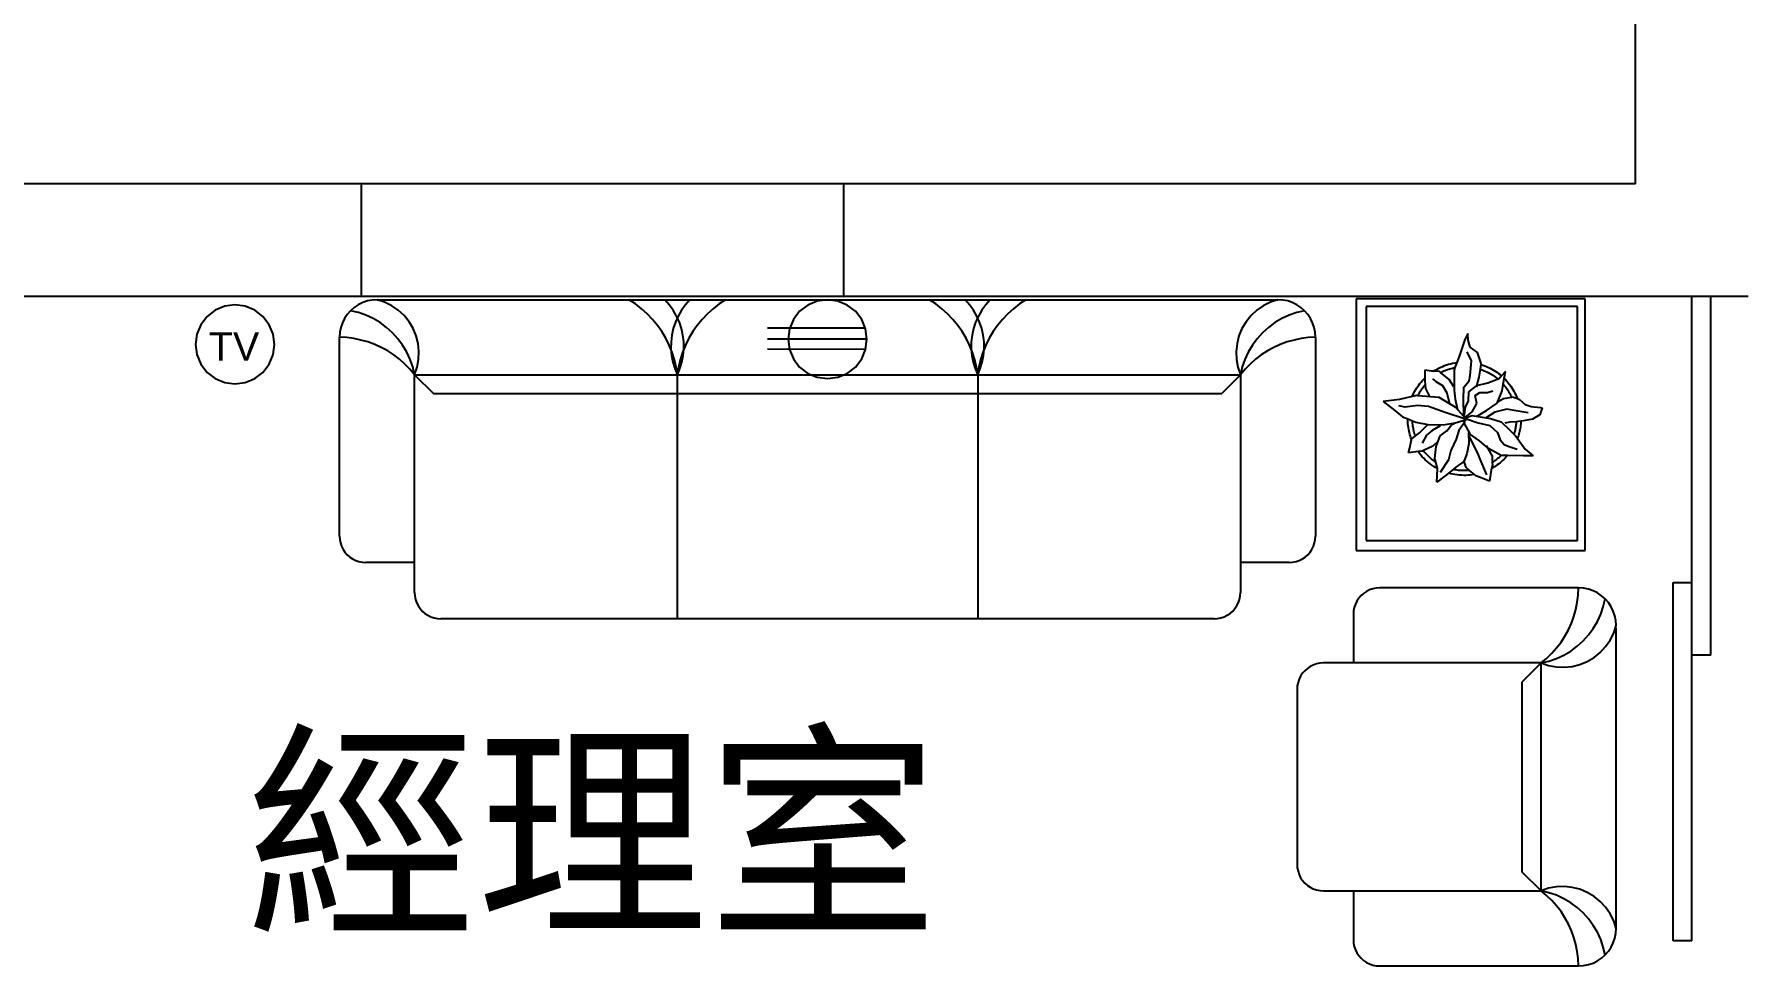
# Model space of a CAD drawing. Header units: centimetres. Extents: x 1966 to 8787, y 7398 to 12383.
# Drawn here: x 7938.8 to 8301.5, y 9058.4 to 9256.6 of the extents above; entities that cross this region are included whole.
import ezdxf

# ---------------------------------------------------------------- set-up
doc = ezdxf.new("R2010")
doc.units = ezdxf.units.CM
doc.styles.get("Standard").update_dxf_attribs({"font": 'arial.ttf', "height": 10})

# ---------------------------------------------------------------- blocks, each defined once
blk = doc.blocks.new('三連插座')
for p, q in [((-4.2, 15.67), (-5.94, 14.34)), ((-2.17, 16.51), (-4.2, 15.67)), ((0, 16.8), (-2.17, 16.51)), ((2.17, 16.51), (0, 16.8)), ((4.2, 15.67), (2.17, 16.51)), ((5.94, 14.34), (4.2, 15.67)), ((-7.27, 12.6), (-8.11, 10.57)), ((-5.94, 14.34), (-7.27, 12.6)), ((7.27, 12.6), (5.94, 14.34)), ((8.11, 10.57), (7.27, 12.6)), ((8.11, 10.73), (-12.77, 10.73)), ((8.4, 8.4), (-12.77, 8.4)), ((-8.11, 10.57), (-8.4, 8.4)), ((-8.4, 8.4), (-8.11, 6.23)), ((8.4, 8.4), (8.11, 10.57)), ((8.11, 6.23), (8.4, 8.4)), ((8.11, 6.23), (-12.77, 6.24)), ((-8.11, 6.23), (-7.27, 4.2)), ((-7.27, 4.2), (-5.94, 2.46)), ((5.94, 2.46), (7.27, 4.2)), ((7.27, 4.2), (8.11, 6.23)), ((-5.94, 2.46), (-4.2, 1.13)), ((-4.2, 1.13), (-2.17, 0.29)), ((-2.17, 0.29), (0, 0)), ((0, 0), (2.17, 0.29)), ((2.17, 0.29), (4.2, 1.13)), ((4.2, 1.13), (5.94, 2.46))]:
    blk.add_line(p, q)
blk = doc.blocks.new('有線電視插座')
for p, q in [((-4.2, 15.67), (-5.94, 14.34)), ((-2.17, 16.51), (-4.2, 15.67)), ((0, 16.8), (-2.17, 16.51)), ((2.17, 16.51), (0, 16.8)), ((4.2, 15.67), (2.17, 16.51)), ((5.94, 14.34), (4.2, 15.67)), ((-7.27, 12.6), (-8.11, 10.57)), ((-5.94, 14.34), (-7.27, 12.6)), ((7.27, 12.6), (5.94, 14.34)), ((8.11, 10.57), (7.27, 12.6)), ((-8.11, 10.57), (-8.4, 8.4)), ((-8.4, 8.4), (-8.11, 6.23)), ((8.4, 8.4), (8.11, 10.57)), ((8.11, 6.23), (8.4, 8.4)), ((-8.11, 6.23), (-7.27, 4.2)), ((-7.27, 4.2), (-5.94, 2.46)), ((5.94, 2.46), (7.27, 4.2)), ((7.27, 4.2), (8.11, 6.23)), ((-5.94, 2.46), (-4.2, 1.13)), ((-4.2, 1.13), (-2.17, 0.29)), ((-2.17, 0.29), (0, 0)), ((0, 0), (2.17, 0.29)), ((2.17, 0.29), (4.2, 1.13)), ((4.2, 1.13), (5.94, 2.46))]:
    blk.add_line(p, q)
blk.add_text('TV', height=6).set_placement((-5.55, 4.98))

msp = doc.modelspace()

# ---------------------------------------------------------------- linework, layer by layer
for p, q in [((8279.51, 9224.73), (8279.51, 9405.73)), ((8008.36, 9224.73), (7833.51, 9224.73)), ((8008.36, 9224.73), (8008.36, 9200.73)), ((8110.96, 9224.73), (8008.36, 9224.73)), ((8110.96, 9224.73), (8110.96, 9200.73)), ((8279.51, 9224.73), (8110.96, 9224.73)), ((8008.36, 9200.73), (7825.51, 9200.73)), ((8008.69, 9199.47), (8007.75, 9199.01)), ((8110.96, 9200.73), (8008.36, 9200.73)), ((8009.68, 9199.81), (8008.69, 9199.47)), ((8010.7, 9200.01), (8009.68, 9199.81)), ((8011.74, 9200.08), (8010.7, 9200.01)), ((8011.74, 9200.08), (8065.38, 9200.08)), ((8013.34, 9199.55), (8011.74, 9200.08)), ((8014.86, 9198.8), (8013.34, 9199.55)), ((8060.76, 9200.08), (8095.89, 9200.08)), ((8066.74, 9199.18), (8065.38, 9200.08)), ((8065.38, 9200.08), (8072.96, 9200.08)), ((8073.91, 9199.01), (8072.96, 9200.08)), ((8072.96, 9200.08), (8078.32, 9200.08)), ((8078.32, 9200.08), (8077.37, 9199.01)), ((8078.32, 9200.08), (8085.9, 9200.08)), ((8085.9, 9200.08), (8084.54, 9199.18)), ((8085.9, 9200.08), (8129.27, 9200.08)), ((8291.51, 9200.73), (8110.96, 9200.73)), ((8130.64, 9199.18), (8129.27, 9200.08)), ((8129.27, 9200.08), (8136.85, 9200.08)), ((8137.81, 9199.01), (8136.85, 9200.08)), ((8136.85, 9200.08), (8142.22, 9200.08)), ((8142.22, 9200.08), (8141.26, 9199.01)), ((8142.22, 9200.08), (8149.8, 9200.08)), ((8149.8, 9200.08), (8148.44, 9199.18)), ((8149.8, 9200.08), (8203.44, 9200.08)), ((8201.83, 9199.55), (8200.32, 9198.8)), ((8203.44, 9200.08), (8201.83, 9199.55)), ((8204.48, 9200.01), (8203.44, 9200.08)), ((8205.5, 9199.81), (8204.48, 9200.01)), ((8206.49, 9199.47), (8205.5, 9199.81)), ((8207.43, 9199.01), (8206.49, 9199.47)), ((8268.78, 9200.23), (8220.07, 9200.23)), ((8220.07, 9200.23), (8220.07, 9146.74)), ((8268.78, 9146.74), (8268.78, 9200.23)), ((8295.51, 9200.73), (8291.51, 9200.73)), ((8291.51, 9139.94), (8291.51, 9200.73)), ((8303.51, 9200.73), (8295.51, 9200.73)), ((8295.51, 9124.48), (8295.51, 9200.73)), ((8004.83, 9196.09), (8004.36, 9195.15)), ((8005.41, 9196.96), (8004.83, 9196.09)), ((8006.09, 9197.74), (8005.41, 9196.96)), ((8006.88, 9198.43), (8006.09, 9197.74)), ((8007.76, 9197.35), (8006.09, 9197.74)), ((8007.75, 9199.01), (8006.88, 9198.43)), ((8009.37, 9196.79), (8007.76, 9197.35)), ((8010.92, 9196.07), (8009.37, 9196.79)), ((8012.39, 9195.2), (8010.92, 9196.07)), ((8016.24, 9197.84), (8014.86, 9198.8)), ((8017.48, 9196.69), (8016.24, 9197.84)), ((8018.54, 9195.38), (8017.48, 9196.69)), ((8068.04, 9198.17), (8066.74, 9199.18)), ((8069.25, 9197.08), (8068.04, 9198.17)), ((8070.38, 9195.89), (8069.25, 9197.08)), ((8071.41, 9194.62), (8070.38, 9195.89)), ((8074.76, 9197.84), (8073.91, 9199.01)), ((8075.48, 9196.6), (8074.76, 9197.84)), ((8075.8, 9196.6), (8075.21, 9195.29)), ((8076.07, 9195.29), (8075.48, 9196.6)), ((8076.52, 9197.84), (8075.8, 9196.6)), ((8077.37, 9199.01), (8076.52, 9197.84)), ((8080.9, 9195.89), (8079.87, 9194.62)), ((8082.03, 9197.08), (8080.9, 9195.89)), ((8083.25, 9198.17), (8082.03, 9197.08)), ((8084.54, 9199.18), (8083.25, 9198.17)), ((8131.93, 9198.17), (8130.64, 9199.18)), ((8133.15, 9197.08), (8131.93, 9198.17)), ((8134.27, 9195.89), (8133.15, 9197.08)), ((8135.31, 9194.62), (8134.27, 9195.89)), ((8138.65, 9197.84), (8137.81, 9199.01)), ((8139.37, 9196.6), (8138.65, 9197.84)), ((8139.7, 9196.6), (8139.11, 9195.29)), ((8139.96, 9195.29), (8139.37, 9196.6)), ((8140.42, 9197.84), (8139.7, 9196.6)), ((8141.26, 9199.01), (8140.42, 9197.84)), ((8144.8, 9195.89), (8143.77, 9194.62)), ((8145.93, 9197.08), (8144.8, 9195.89)), ((8147.14, 9198.17), (8145.93, 9197.08)), ((8148.44, 9199.18), (8147.14, 9198.17)), ((8197.7, 9196.69), (8196.64, 9195.38)), ((8198.94, 9197.84), (8197.7, 9196.69)), ((8200.32, 9198.8), (8198.94, 9197.84)), ((8204.26, 9196.07), (8202.79, 9195.2)), ((8205.81, 9196.79), (8204.26, 9196.07)), ((8207.42, 9197.35), (8205.81, 9196.79)), ((8209.08, 9197.74), (8207.42, 9197.35)), ((8208.3, 9198.43), (8207.43, 9199.01)), ((8209.08, 9197.74), (8208.3, 9198.43)), ((8209.77, 9196.96), (8209.08, 9197.74)), ((8210.35, 9196.09), (8209.77, 9196.96)), ((8210.81, 9195.15), (8210.35, 9196.09)), ((8267.17, 9198.63), (8222.21, 9198.63)), ((8222.21, 9198.63), (8222.21, 9148.88)), ((8267.17, 9148.88), (8267.17, 9198.63)), ((8003.82, 9193.14), (8003.76, 9192.09)), ((8003.76, 9149.76), (8003.76, 9192.09)), ((8005.29, 9192.01), (8003.76, 9192.09)), ((8004.03, 9194.16), (8003.82, 9193.14)), ((8004.36, 9195.15), (8004.03, 9194.16)), ((8006.82, 9191.81), (8005.29, 9192.01)), ((8013.76, 9194.19), (8012.39, 9195.2)), ((8015.03, 9193.04), (8013.76, 9194.19)), ((8016.17, 9191.77), (8015.03, 9193.04)), ((8019.4, 9193.93), (8018.54, 9195.38)), ((8020.04, 9192.37), (8019.4, 9193.93)), ((8020.46, 9190.73), (8020.04, 9192.37)), ((8072.35, 9193.28), (8071.41, 9194.62)), ((8073.18, 9191.87), (8072.35, 9193.28)), ((8074.45, 9192.52), (8074.29, 9191.09)), ((8074.76, 9193.92), (8074.45, 9192.52)), ((8075.21, 9195.29), (8074.76, 9193.92)), ((8076.52, 9193.92), (8076.07, 9195.29)), ((8076.83, 9192.52), (8076.52, 9193.92)), ((8076.99, 9191.09), (8076.83, 9192.52)), ((8078.93, 9193.28), (8078.1, 9191.87)), ((8079.87, 9194.62), (8078.93, 9193.28)), ((8136.25, 9193.28), (8135.31, 9194.62)), ((8137.08, 9191.87), (8136.25, 9193.28)), ((8138.35, 9192.52), (8138.18, 9191.09)), ((8138.66, 9193.92), (8138.35, 9192.52)), ((8139.11, 9195.29), (8138.66, 9193.92)), ((8140.42, 9193.92), (8139.96, 9195.29)), ((8140.73, 9192.52), (8140.42, 9193.92)), ((8140.89, 9191.09), (8140.73, 9192.52)), ((8142.83, 9193.28), (8142, 9191.87)), ((8143.77, 9194.62), (8142.83, 9193.28)), ((8195.13, 9192.37), (8194.72, 9190.73)), ((8195.78, 9193.93), (8195.13, 9192.37)), ((8196.64, 9195.38), (8195.78, 9193.93)), ((8200.15, 9193.04), (8199, 9191.77)), ((8201.42, 9194.19), (8200.15, 9193.04)), ((8202.79, 9195.2), (8201.42, 9194.19)), ((8209.89, 9192.01), (8208.36, 9191.81)), ((8211.42, 9192.09), (8209.89, 9192.01)), ((8211.15, 9194.16), (8210.81, 9195.15)), ((8211.35, 9193.14), (8211.15, 9194.16)), ((8211.42, 9192.09), (8211.35, 9193.14)), ((8211.42, 9192.09), (8211.42, 9149.76)), ((8243.86, 9192.88), (8243.15, 9191.38)), ((8243.93, 9191.5), (8243.86, 9192.88)), ((8008.32, 9191.5), (8006.82, 9191.81)), ((8009.8, 9191.08), (8008.32, 9191.5)), ((8011.25, 9190.55), (8009.8, 9191.08)), ((8012.65, 9189.92), (8011.25, 9190.55)), ((8014, 9189.18), (8012.65, 9189.92)), ((8015.29, 9188.34), (8014, 9189.18)), ((8016.52, 9187.41), (8015.29, 9188.34)), ((8017.19, 9190.4), (8016.17, 9191.77)), ((8018.06, 9188.93), (8017.19, 9190.4)), ((8018.78, 9187.38), (8018.06, 9188.93)), ((8020.64, 9189.05), (8020.46, 9190.73)), ((8020.57, 9187.37), (8020.64, 9189.05)), ((8073.9, 9190.4), (8073.18, 9191.87)), ((8074.52, 9188.88), (8073.9, 9190.4)), ((8074.29, 9191.09), (8074.27, 9189.65)), ((8074.27, 9189.65), (8074.4, 9188.22)), ((8075.01, 9187.32), (8074.52, 9188.88)), ((8076.76, 9188.88), (8076.27, 9187.32)), ((8077.38, 9190.4), (8076.76, 9188.88)), ((8076.88, 9188.22), (8077.01, 9189.65)), ((8077.01, 9189.65), (8076.99, 9191.09)), ((8078.1, 9191.87), (8077.38, 9190.4)), ((8137.8, 9190.4), (8137.08, 9191.87)), ((8138.41, 9188.88), (8137.8, 9190.4)), ((8138.18, 9191.09), (8138.16, 9189.65)), ((8138.16, 9189.65), (8138.29, 9188.22)), ((8138.91, 9187.32), (8138.41, 9188.88)), ((8140.66, 9188.88), (8140.17, 9187.32)), ((8141.27, 9190.4), (8140.66, 9188.88)), ((8140.78, 9188.22), (8140.91, 9189.65)), ((8140.91, 9189.65), (8140.89, 9191.09)), ((8142, 9191.87), (8141.27, 9190.4)), ((8194.72, 9190.73), (8194.54, 9189.05)), ((8194.54, 9189.05), (8194.61, 9187.37)), ((8197.12, 9188.93), (8196.4, 9187.38)), ((8197.99, 9190.4), (8197.12, 9188.93)), ((8199, 9191.77), (8197.99, 9190.4)), ((8199.89, 9188.34), (8198.66, 9187.41)), ((8201.18, 9189.18), (8199.89, 9188.34)), ((8202.53, 9189.92), (8201.18, 9189.18)), ((8203.93, 9190.55), (8202.53, 9189.92)), ((8205.37, 9191.08), (8203.93, 9190.55)), ((8206.85, 9191.5), (8205.37, 9191.08)), ((8208.36, 9191.81), (8206.85, 9191.5)), ((8243.15, 9191.38), (8242.03, 9188.24)), ((8244.65, 9187.06), (8243.72, 9189.02)), ((8244.31, 9190), (8243.93, 9191.5)), ((8245.88, 9188.83), (8244.31, 9190)), ((8246.67, 9186.47), (8245.88, 9188.83)), ((8017.67, 9186.39), (8016.52, 9187.41)), ((8018.74, 9185.29), (8017.67, 9186.39)), ((8019.73, 9184.11), (8018.74, 9185.29)), ((8019.33, 9185.77), (8018.78, 9187.38)), ((8019.73, 9184.11), (8019.33, 9185.77)), ((8019.73, 9184.11), (8020.27, 9185.71)), ((8020.27, 9185.71), (8020.57, 9187.37)), ((8074.4, 9188.22), (8074.67, 9186.81)), ((8074.67, 9186.81), (8075.09, 9185.43)), ((8075.39, 9185.72), (8075.01, 9187.32)), ((8075.09, 9185.43), (8075.64, 9184.11)), ((8075.64, 9184.11), (8075.39, 9185.72)), ((8075.89, 9185.72), (8075.64, 9184.11)), ((8075.64, 9184.11), (8076.19, 9185.43)), ((8076.27, 9187.32), (8075.89, 9185.72)), ((8076.19, 9185.43), (8076.61, 9186.81)), ((8076.61, 9186.81), (8076.88, 9188.22)), ((8138.29, 9188.22), (8138.57, 9186.81)), ((8138.57, 9186.81), (8138.98, 9185.43)), ((8139.28, 9185.72), (8138.91, 9187.32)), ((8138.98, 9185.43), (8139.54, 9184.11)), ((8139.54, 9184.11), (8139.28, 9185.72)), ((8139.79, 9185.72), (8139.54, 9184.11)), ((8139.54, 9184.11), (8140.09, 9185.43)), ((8140.17, 9187.32), (8139.79, 9185.72)), ((8140.09, 9185.43), (8140.51, 9186.81)), ((8140.51, 9186.81), (8140.78, 9188.22)), ((8194.61, 9187.37), (8194.91, 9185.71)), ((8194.91, 9185.71), (8195.45, 9184.11)), ((8195.84, 9185.77), (8195.45, 9184.11)), ((8196.44, 9185.29), (8195.45, 9184.11)), ((8196.4, 9187.38), (8195.84, 9185.77)), ((8197.51, 9186.39), (8196.44, 9185.29)), ((8198.66, 9187.41), (8197.51, 9186.39)), ((8236.08, 9184.9), (8234.65, 9185.1)), ((8234.65, 9185.1), (8234.7, 9183.41)), ((8236.52, 9184.87), (8236.08, 9184.9)), ((8236.52, 9184.87), (8236.9, 9185.1)), ((8237.79, 9184.77), (8236.52, 9184.87)), ((8236.9, 9185.1), (8237.28, 9185.33)), ((8237.28, 9185.33), (8237.68, 9185.53)), ((8237.68, 9185.53), (8238.08, 9185.72)), ((8238.02, 9184.58), (8237.79, 9184.77)), ((8238.02, 9184.58), (8238.27, 9184.7)), ((8238.08, 9185.72), (8238.48, 9185.9)), ((8238.27, 9184.7), (8238.51, 9184.82)), ((8238.48, 9185.9), (8238.9, 9186.06)), ((8238.51, 9184.82), (8238.76, 9184.93)), ((8238.76, 9184.93), (8239.01, 9185.03)), ((8238.9, 9186.06), (8239.32, 9186.21)), ((8239.01, 9185.03), (8239.26, 9185.13)), ((8239.26, 9185.13), (8239.52, 9185.22)), ((8239.32, 9186.21), (8239.74, 9186.34)), ((8239.52, 9185.22), (8239.78, 9185.3)), ((8239.74, 9186.34), (8240.17, 9186.46)), ((8239.78, 9185.3), (8240.03, 9185.38)), ((8240.03, 9185.38), (8240.3, 9185.45)), ((8240.17, 9186.46), (8240.6, 9186.56)), ((8240.3, 9185.45), (8240.56, 9185.52)), ((8240.56, 9185.52), (8240.82, 9185.58)), ((8240.6, 9186.56), (8241.04, 9186.64)), ((8240.82, 9185.58), (8241.09, 9185.63)), ((8241.09, 9185.63), (8240.92, 9185.17)), ((8240.92, 9185.17), (8240.92, 9182.94)), ((8241.04, 9186.64), (8241.48, 9186.71)), ((8241.48, 9186.71), (8241.09, 9185.63)), ((8242.03, 9188.24), (8241.48, 9186.71)), ((8244.31, 9183.92), (8244.65, 9187.06)), ((8246.28, 9183.6), (8246.51, 9185.27)), ((8246.51, 9185.27), (8246.65, 9186.28)), ((8246.51, 9185.27), (8246.85, 9185.16)), ((8246.65, 9186.28), (8246.67, 9186.47)), ((8246.65, 9186.28), (8247.04, 9186.15)), ((8246.85, 9185.16), (8247.19, 9185.03)), ((8247.04, 9186.15), (8247.44, 9186.01)), ((8247.19, 9185.03), (8247.53, 9184.89)), ((8247.44, 9186.01), (8247.83, 9185.85)), ((8247.53, 9184.89), (8247.86, 9184.74)), ((8247.83, 9185.85), (8248.21, 9185.68)), ((8247.86, 9184.74), (8248.18, 9184.57)), ((8248.21, 9185.68), (8248.58, 9185.5)), ((8248.58, 9185.5), (8248.95, 9185.3)), ((8248.95, 9185.3), (8249.31, 9185.09)), ((8249.31, 9185.09), (8249.67, 9184.87)), ((8249.67, 9184.87), (8250.02, 9184.64)), ((8251.83, 9184.77), (8251.01, 9183.86)), ((8251.59, 9183.32), (8251.83, 9184.77)), ((8019.73, 9184.11), (8075.64, 9184.11)), ((8019.73, 9184.11), (8023.72, 9180.11)), ((8019.73, 9144.17), (8019.73, 9184.11)), ((8075.64, 9132.19), (8075.64, 9184.11)), ((8075.64, 9184.11), (8139.54, 9184.11)), ((8139.54, 9184.11), (8139.54, 9132.19)), ((8139.54, 9184.11), (8195.45, 9184.11)), ((8195.45, 9184.11), (8191.46, 9180.11)), ((8195.45, 9184.11), (8195.45, 9144.17)), ((8232.72, 9180.9), (8232.93, 9181.24)), ((8232.93, 9181.24), (8233.15, 9181.57)), ((8233.15, 9181.57), (8233.38, 9181.9)), ((8233.38, 9181.9), (8233.62, 9182.22)), ((8233.62, 9182.22), (8233.88, 9182.53)), ((8233.88, 9182.53), (8234.14, 9182.83)), ((8233.9, 9180.89), (8234.03, 9181.09)), ((8234.03, 9181.09), (8234.17, 9181.29)), ((8234.14, 9182.83), (8234.41, 9183.13)), ((8234.17, 9181.29), (8234.32, 9181.48)), ((8234.32, 9181.48), (8234.46, 9181.67)), ((8234.41, 9183.13), (8234.7, 9183.41)), ((8234.46, 9181.67), (8234.62, 9181.85)), ((8234.62, 9181.85), (8234.77, 9182.03)), ((8234.7, 9183.41), (8234.72, 9182.74)), ((8234.72, 9182.74), (8234.77, 9182.03)), ((8234.77, 9182.03), (8234.84, 9181.17)), ((8234.84, 9181.17), (8235.76, 9179.35)), ((8236.35, 9183.27), (8237.06, 9182.68)), ((8237.06, 9182.68), (8238.44, 9181.83)), ((8239.88, 9183.13), (8238.02, 9184.58)), ((8238.44, 9181.83), (8239.35, 9180.26)), ((8240.86, 9181.56), (8239.88, 9183.13)), ((8240.92, 9182.94), (8240.92, 9180.85)), ((8242.88, 9178.83), (8243.01, 9181.5)), ((8243.01, 9181.5), (8244.13, 9182.81)), ((8245.63, 9181.76), (8243.99, 9180.45)), ((8244.13, 9182.81), (8244.31, 9183.92)), ((8248.11, 9182.29), (8245.63, 9181.76)), ((8245.69, 9181.5), (8246.28, 9183.6)), ((8250.29, 9183.16), (8248.11, 9182.29)), ((8248.18, 9184.57), (8248.5, 9184.4)), ((8248.5, 9184.4), (8248.82, 9184.22)), ((8248.82, 9184.22), (8249.12, 9184.03)), ((8249.12, 9184.03), (8249.43, 9183.82)), ((8249.43, 9183.82), (8249.72, 9183.61)), ((8249.72, 9183.61), (8250.01, 9183.39)), ((8250.01, 9183.39), (8250.29, 9183.16)), ((8250.02, 9184.64), (8250.36, 9184.39)), ((8250.4, 9183.2), (8250.29, 9183.16)), ((8250.36, 9184.39), (8250.68, 9184.13)), ((8251.01, 9183.86), (8250.4, 9183.2)), ((8250.68, 9184.13), (8251.01, 9183.86)), ((8251.11, 9180.72), (8251.37, 9182.09)), ((8251.37, 9182.09), (8251.51, 9182.81)), ((8251.37, 9182.09), (8251.55, 9181.88)), ((8251.51, 9182.81), (8251.59, 9183.32)), ((8251.55, 9181.88), (8251.72, 9181.67)), ((8251.59, 9183.32), (8251.89, 9183.01)), ((8251.72, 9181.67), (8251.89, 9181.46)), ((8251.89, 9183.01), (8252.18, 9182.69)), ((8251.89, 9181.46), (8252.05, 9181.24)), ((8252.05, 9181.24), (8252.21, 9181.02)), ((8252.18, 9182.69), (8252.45, 9182.37)), ((8252.45, 9182.37), (8252.72, 9182.03)), ((8252.72, 9182.03), (8252.97, 9181.68)), ((8252.97, 9181.68), (8253.21, 9181.33)), ((8253.21, 9181.33), (8253.44, 9180.97)), ((8023.72, 9180.11), (8191.46, 9180.11)), ((8229.29, 9178.88), (8225.83, 9178.43)), ((8225.83, 9178.43), (8228.31, 9176.53)), ((8230.47, 9177.19), (8229.15, 9177.51)), ((8231.99, 9179.47), (8229.29, 9178.88)), ((8233.15, 9177.58), (8230.47, 9177.19)), ((8231.99, 9179.47), (8232.16, 9179.83)), ((8232.95, 9179.67), (8231.99, 9179.47)), ((8232.16, 9179.83), (8232.33, 9180.19)), ((8232.33, 9180.19), (8232.52, 9180.55)), ((8232.52, 9180.55), (8232.72, 9180.9)), ((8233.18, 9179.65), (8232.95, 9179.67)), ((8235.49, 9177.38), (8233.15, 9177.58)), ((8233.18, 9179.65), (8233.29, 9179.87)), ((8237.72, 9179.28), (8233.18, 9179.65)), ((8233.29, 9179.87), (8233.4, 9180.08)), ((8233.4, 9180.08), (8233.52, 9180.29)), ((8233.52, 9180.29), (8233.64, 9180.49)), ((8233.64, 9180.49), (8233.77, 9180.69)), ((8233.77, 9180.69), (8233.9, 9180.89)), ((8241.31, 9177.12), (8237.72, 9179.28)), ((8239.35, 9180.26), (8239.94, 9177.9)), ((8240.92, 9180.85), (8241.11, 9178.95)), ((8241.11, 9178.95), (8241.63, 9176.73)), ((8242.95, 9175.42), (8242.88, 9178.83)), ((8243.93, 9178.56), (8243.27, 9177.19)), ((8243.99, 9180.45), (8243.93, 9178.56)), ((8244.77, 9176.21), (8245.76, 9177.97)), ((8245.43, 9179.67), (8246.41, 9180.33)), ((8245.76, 9177.97), (8245.43, 9179.67)), ((8246.41, 9180.33), (8248.04, 9180.33)), ((8247.78, 9176.53), (8250.07, 9178.04)), ((8248.04, 9180.33), (8249.15, 9180.72)), ((8250.07, 9178.04), (8251.11, 9180.72)), ((8250.13, 9178.36), (8251.44, 9179.08)), ((8251.44, 9179.08), (8253.14, 9179.37)), ((8252.21, 9181.02), (8252.36, 9180.8)), ((8252.36, 9180.8), (8252.5, 9180.57)), ((8252.5, 9180.57), (8252.64, 9180.33)), ((8252.64, 9180.33), (8252.78, 9180.1)), ((8252.78, 9180.1), (8252.9, 9179.86)), ((8252.9, 9179.86), (8253.03, 9179.62)), ((8253.03, 9179.62), (8253.14, 9179.37)), ((8253.14, 9179.37), (8253.34, 9179.41)), ((8253.34, 9179.41), (8254.37, 9179.05)), ((8253.44, 9180.97), (8253.65, 9180.6)), ((8253.65, 9180.6), (8253.85, 9180.22)), ((8253.85, 9180.22), (8254.04, 9179.83)), ((8254.04, 9179.83), (8254.21, 9179.44)), ((8254.21, 9179.44), (8254.37, 9179.05)), ((8254.37, 9179.05), (8254.84, 9178.88)), ((8254.84, 9178.88), (8256.02, 9177.78)), ((8256.02, 9177.78), (8257.33, 9177.38)), ((8228.31, 9176.53), (8229.94, 9175.17)), ((8229.94, 9175.17), (8231.04, 9174.71)), ((8231.04, 9174.33), (8231.04, 9174.71)), ((8231.04, 9174.71), (8232.05, 9174.28)), ((8231.06, 9173.96), (8231.04, 9174.33)), ((8231.09, 9173.59), (8231.06, 9173.96)), ((8232.07, 9174.01), (8232.05, 9174.28)), ((8232.05, 9174.28), (8232.75, 9173.99)), ((8232.09, 9173.74), (8232.07, 9174.01)), ((8232.75, 9173.99), (8235.3, 9173.53)), ((8239.02, 9176.08), (8235.49, 9177.38)), ((8238.56, 9173.46), (8241.11, 9173.85)), ((8243.34, 9174.64), (8239.02, 9176.08)), ((8241.11, 9173.85), (8243.54, 9174.58)), ((8243.54, 9174.58), (8241.31, 9177.12)), ((8243.27, 9174.18), (8241.9, 9172.22)), ((8243.27, 9177.19), (8243.01, 9175.17)), ((8243.01, 9175.17), (8243.34, 9175.1)), ((8243.01, 9174.05), (8243.34, 9174.83)), ((8244.38, 9171.37), (8243.01, 9174.05)), ((8243.15, 9174.9), (8244.77, 9175.42)), ((8243.34, 9175.1), (8244.77, 9176.21)), ((8243.34, 9174.83), (8246.02, 9173.85)), ((8244.77, 9175.42), (8248.63, 9174.83)), ((8245.69, 9175.22), (8247.78, 9176.53)), ((8246.02, 9173.85), (8248.5, 9173.33)), ((8249.61, 9176.15), (8247.58, 9174.9)), ((8248.63, 9174.83), (8250.92, 9174.12)), ((8252.1, 9176.79), (8249.61, 9176.15)), ((8250.92, 9174.12), (8252.62, 9172.48)), ((8252.75, 9173.99), (8251.7, 9173.79)), ((8253.72, 9176.53), (8252.1, 9176.79)), ((8254.13, 9174.13), (8252.75, 9173.99)), ((8256.67, 9176.01), (8253.72, 9176.53)), ((8254.12, 9173.9), (8254.1, 9173.68)), ((8254.13, 9174.13), (8254.12, 9173.9)), ((8255.14, 9174.23), (8254.13, 9174.13)), ((8255.13, 9173.92), (8255.1, 9173.6)), ((8255.14, 9174.23), (8255.13, 9173.92)), ((8255.24, 9174.24), (8255.14, 9174.23)), ((8257.58, 9174.64), (8255.24, 9174.24)), ((8257.33, 9177.38), (8259.29, 9177.12)), ((8259.15, 9175.62), (8257.58, 9174.64)), ((8259.68, 9177.06), (8259.15, 9175.62)), ((8259.29, 9177.12), (8259.68, 9177.06)), ((8231.14, 9173.23), (8231.09, 9173.59)), ((8231.19, 9172.86), (8231.14, 9173.23)), ((8231.25, 9172.49), (8231.19, 9172.86)), ((8231.33, 9172.13), (8231.25, 9172.49)), ((8231.41, 9171.77), (8231.33, 9172.13)), ((8231.51, 9171.41), (8231.41, 9171.77)), ((8231.62, 9171.06), (8231.51, 9171.41)), ((8231.51, 9168.56), (8231.87, 9170.36)), ((8231.74, 9170.7), (8231.62, 9171.06)), ((8231.87, 9170.36), (8231.74, 9170.7)), ((8231.87, 9170.36), (8231.9, 9170.51)), ((8231.9, 9170.51), (8232.67, 9171.1)), ((8232.12, 9173.47), (8232.09, 9173.74)), ((8232.15, 9173.2), (8232.12, 9173.47)), ((8232.19, 9172.93), (8232.15, 9173.2)), ((8232.24, 9172.67), (8232.19, 9172.93)), ((8232.3, 9172.4), (8232.24, 9172.67)), ((8232.36, 9172.14), (8232.3, 9172.4)), ((8232.43, 9171.87), (8232.36, 9172.14)), ((8232.5, 9171.61), (8232.43, 9171.87)), ((8232.58, 9171.35), (8232.5, 9171.61)), ((8232.67, 9171.1), (8232.58, 9171.35)), ((8232.67, 9171.1), (8233.54, 9171.76)), ((8233.54, 9171.76), (8235.24, 9173.46)), ((8235.04, 9171.24), (8234.13, 9169.54)), ((8236.28, 9172.28), (8235.04, 9171.24)), ((8235.3, 9173.53), (8238.56, 9173.46)), ((8237.92, 9173.26), (8236.28, 9172.28)), ((8237.13, 9168.82), (8237.97, 9171.1)), ((8237.97, 9171.1), (8239.35, 9172.15)), ((8239.35, 9172.15), (8240.4, 9173.53)), ((8241.38, 9170.39), (8240.2, 9167.97)), ((8240.4, 9173.53), (8240.92, 9173.72)), ((8241.9, 9172.22), (8241.38, 9170.39)), ((8243.99, 9171.83), (8244.06, 9169.47)), ((8245.97, 9167.43), (8244.06, 9171.19)), ((8246.35, 9170.06), (8244.38, 9171.37)), ((8248.5, 9173.33), (8250.13, 9171.83)), ((8250.13, 9171.83), (8250.72, 9170.26)), ((8250.72, 9170.26), (8251.58, 9169.28)), ((8252.62, 9172.48), (8253.65, 9171.45)), ((8253.71, 9171.67), (8253.65, 9171.45)), ((8253.65, 9171.45), (8253.99, 9171.1)), ((8253.77, 9171.89), (8253.71, 9171.67)), ((8253.83, 9172.11), (8253.77, 9171.89)), ((8253.88, 9172.33), (8253.83, 9172.11)), ((8253.93, 9172.55), (8253.88, 9172.33)), ((8253.97, 9172.78), (8253.93, 9172.55)), ((8254.01, 9173), (8253.97, 9172.78)), ((8253.99, 9171.1), (8254.4, 9170.54)), ((8254.04, 9173.22), (8254.01, 9173)), ((8254.07, 9173.45), (8254.04, 9173.22)), ((8254.1, 9173.68), (8254.07, 9173.45)), ((8254.5, 9170.84), (8254.4, 9170.54)), ((8254.4, 9170.54), (8256.02, 9168.3)), ((8254.6, 9171.14), (8254.5, 9170.84)), ((8254.69, 9171.44), (8254.6, 9171.14)), ((8254.77, 9171.75), (8254.69, 9171.44)), ((8254.85, 9172.05), (8254.77, 9171.75)), ((8254.91, 9172.36), (8254.85, 9172.05)), ((8254.97, 9172.67), (8254.91, 9172.36)), ((8255.02, 9172.98), (8254.97, 9172.67)), ((8255.07, 9173.29), (8255.02, 9172.98)), ((8255.1, 9173.6), (8255.07, 9173.29)), ((8231.18, 9167.51), (8231.51, 9168.56)), ((8233.28, 9167.75), (8231.18, 9167.51)), ((8234.13, 9167.84), (8233.28, 9167.75)), ((8233.56, 9167.38), (8233.28, 9167.75)), ((8233.84, 9167.02), (8233.56, 9167.38)), ((8234.14, 9166.68), (8233.84, 9167.02)), ((8234.38, 9167.97), (8234.13, 9167.84)), ((8234.46, 9166.34), (8234.14, 9166.68)), ((8236.41, 9168.95), (8234.38, 9167.97)), ((8234.56, 9167.73), (8234.38, 9167.97)), ((8234.76, 9167.5), (8234.56, 9167.73)), ((8234.96, 9167.28), (8234.76, 9167.5)), ((8235.17, 9167.06), (8234.96, 9167.28)), ((8235.38, 9166.85), (8235.17, 9167.06)), ((8235.6, 9166.64), (8235.38, 9166.85)), ((8235.82, 9166.44), (8235.6, 9166.64)), ((8237.45, 9169.94), (8236.41, 9168.95)), ((8236.81, 9166.33), (8237.13, 9168.82)), ((8240.2, 9167.97), (8239.74, 9166.01)), ((8243.6, 9167.32), (8242.95, 9165.69)), ((8244.06, 9169.47), (8243.6, 9167.32)), ((8246.45, 9166.13), (8245.97, 9167.43)), ((8248.24, 9168.42), (8246.35, 9170.06)), ((8247.75, 9169.08), (8248.99, 9166.81)), ((8250.9, 9166.93), (8248.24, 9168.42)), ((8248.99, 9166.81), (8249.04, 9165.44)), ((8250.61, 9166.65), (8250.47, 9166.52)), ((8250.76, 9166.79), (8250.61, 9166.65)), ((8250.9, 9166.93), (8250.76, 9166.79)), ((8250.92, 9166.92), (8250.9, 9166.93)), ((8252.24, 9166.9), (8250.92, 9166.92)), ((8251.58, 9169.28), (8252.42, 9168.95)), ((8252, 9166.63), (8251.76, 9166.37)), ((8252.24, 9166.9), (8252, 9166.63)), ((8255.69, 9166.85), (8252.24, 9166.9)), ((8252.42, 9168.95), (8254.31, 9168.3)), ((8257.72, 9166.85), (8255.69, 9166.85)), ((8256.02, 9168.3), (8257.72, 9166.85)), ((8234.78, 9166.02), (8234.46, 9166.34)), ((8235.12, 9165.71), (8234.78, 9166.02)), ((8235.47, 9165.42), (8235.12, 9165.71)), ((8235.83, 9165.13), (8235.47, 9165.42)), ((8236.05, 9166.24), (8235.82, 9166.44)), ((8236.2, 9164.87), (8235.83, 9165.13)), ((8236.28, 9166.06), (8236.05, 9166.24)), ((8236.58, 9164.61), (8236.2, 9164.87)), ((8236.52, 9165.87), (8236.28, 9166.06)), ((8236.76, 9165.7), (8236.52, 9165.87)), ((8236.97, 9164.37), (8236.58, 9164.61)), ((8237.01, 9165.53), (8236.76, 9165.7)), ((8237.01, 9165.53), (8236.81, 9166.33)), ((8237.37, 9164.15), (8236.97, 9164.37)), ((8237.37, 9164.15), (8237.01, 9165.53)), ((8237.26, 9161.23), (8237.4, 9164.05)), ((8237.4, 9164.05), (8237.37, 9164.15)), ((8239.74, 9166.01), (8237.97, 9163.33)), ((8239.75, 9163.17), (8239.29, 9162.8)), ((8240.72, 9163.96), (8239.75, 9163.17)), ((8240.19, 9163.05), (8239.75, 9163.17)), ((8240.65, 9162.95), (8240.19, 9163.05)), ((8241.1, 9162.87), (8240.65, 9162.95)), ((8241.31, 9164.44), (8240.72, 9163.96)), ((8241.01, 9163.9), (8240.72, 9163.96)), ((8241.3, 9163.85), (8241.01, 9163.9)), ((8241.59, 9163.81), (8241.3, 9163.85)), ((8242.95, 9165.69), (8241.31, 9164.44)), ((8241.88, 9163.77), (8241.59, 9163.81)), ((8242.17, 9163.74), (8241.88, 9163.77)), ((8242.46, 9163.72), (8242.17, 9163.74)), ((8242.75, 9163.71), (8242.46, 9163.72)), ((8243.05, 9163.71), (8242.75, 9163.71)), ((8243.51, 9164.35), (8243.04, 9165.65)), ((8243.34, 9163.71), (8243.05, 9163.71)), ((8243.63, 9163.72), (8243.34, 9163.71)), ((8244.22, 9163.76), (8243.51, 9164.35)), ((8243.92, 9163.74), (8243.63, 9163.72)), ((8244.22, 9163.76), (8243.92, 9163.74)), ((8245.25, 9162.89), (8244.22, 9163.76)), ((8247.9, 9162.84), (8246.45, 9166.13)), ((8248.71, 9163.39), (8248.44, 9161.47)), ((8248.88, 9164.18), (8248.71, 9163.39)), ((8249.05, 9164.96), (8248.88, 9164.18)), ((8249.2, 9164.36), (8248.88, 9164.18)), ((8249.2, 9165.54), (8249.04, 9165.44)), ((8249.04, 9165.44), (8249.05, 9164.96)), ((8249.37, 9165.66), (8249.2, 9165.54)), ((8249.51, 9164.54), (8249.2, 9164.36)), ((8249.53, 9165.77), (8249.37, 9165.66)), ((8249.81, 9164.74), (8249.51, 9164.54)), ((8249.69, 9165.89), (8249.53, 9165.77)), ((8249.85, 9166.01), (8249.69, 9165.89)), ((8250.11, 9164.95), (8249.81, 9164.74)), ((8250.01, 9166.13), (8249.85, 9166.01)), ((8250.16, 9166.26), (8250.01, 9166.13)), ((8250.4, 9165.16), (8250.11, 9164.95)), ((8250.32, 9166.39), (8250.16, 9166.26)), ((8250.47, 9166.52), (8250.32, 9166.39)), ((8250.69, 9165.39), (8250.4, 9165.16)), ((8250.96, 9165.62), (8250.69, 9165.39)), ((8251.24, 9165.86), (8250.96, 9165.62)), ((8251.5, 9166.11), (8251.24, 9165.86)), ((8251.76, 9166.37), (8251.5, 9166.11)), ((8239.29, 9162.8), (8237.26, 9161.23)), ((8241.56, 9162.8), (8241.1, 9162.87)), ((8242.02, 9162.75), (8241.56, 9162.8)), ((8242.48, 9162.72), (8242.02, 9162.75)), ((8242.95, 9162.7), (8242.48, 9162.72)), ((8243.41, 9162.7), (8242.95, 9162.7)), ((8243.87, 9162.73), (8243.41, 9162.7)), ((8244.33, 9162.76), (8243.87, 9162.73)), ((8244.79, 9162.82), (8244.33, 9162.76)), ((8245.25, 9162.89), (8244.79, 9162.82)), ((8245.56, 9162.64), (8245.25, 9162.89)), ((8246.66, 9162.16), (8245.56, 9162.64)), ((8248.44, 9161.47), (8246.66, 9162.16)), ((8003.76, 9149.76), (8003.8, 9149.03)), ((8003.8, 9149.03), (8003.95, 9148.32)), ((8211.23, 9148.32), (8211.37, 9149.03)), ((8211.37, 9149.03), (8211.42, 9149.76)), ((8222.21, 9148.88), (8267.17, 9148.88)), ((8003.95, 9148.32), (8004.18, 9147.62)), ((8004.18, 9147.62), (8004.5, 9146.97)), ((8004.5, 9146.97), (8004.91, 9146.36)), ((8004.91, 9146.36), (8005.39, 9145.81)), ((8005.39, 9145.81), (8005.94, 9145.33)), ((8005.94, 9145.33), (8006.55, 9144.92)), ((8006.55, 9144.92), (8007.21, 9144.6)), ((8207.97, 9144.6), (8208.63, 9144.92)), ((8208.63, 9144.92), (8209.24, 9145.33)), ((8209.24, 9145.33), (8209.78, 9145.81)), ((8209.78, 9145.81), (8210.27, 9146.36)), ((8210.27, 9146.36), (8210.67, 9146.97)), ((8210.67, 9146.97), (8211, 9147.62)), ((8211, 9147.62), (8211.23, 9148.32)), ((8220.07, 9146.74), (8268.78, 9146.74)), ((8007.21, 9144.6), (8007.9, 9144.36)), ((8007.9, 9144.36), (8008.62, 9144.22)), ((8008.62, 9144.22), (8009.35, 9144.17)), ((8019.73, 9144.17), (8009.35, 9144.17)), ((8019.73, 9137.78), (8019.73, 9144.17)), ((8205.83, 9144.17), (8195.45, 9144.17)), ((8195.45, 9144.17), (8195.45, 9137.78)), ((8205.83, 9144.17), (8206.56, 9144.22)), ((8206.56, 9144.22), (8207.28, 9144.36)), ((8207.28, 9144.36), (8207.97, 9144.6)), ((8019.73, 9137.78), (8019.78, 9137.05)), ((8195.4, 9137.05), (8195.45, 9137.78)), ((8221.67, 9137.61), (8221.12, 9137.12)), ((8222.28, 9138.01), (8221.67, 9137.61)), ((8222.94, 9138.34), (8222.28, 9138.01)), ((8223.63, 9138.57), (8222.94, 9138.34)), ((8224.35, 9138.71), (8223.63, 9138.57)), ((8225.08, 9138.76), (8224.35, 9138.71)), ((8267.41, 9138.76), (8225.08, 9138.76)), ((8267.33, 9137.23), (8267.41, 9138.76)), ((8268.45, 9138.69), (8267.41, 9138.76)), ((8269.48, 9138.49), (8268.45, 9138.69)), ((8270.47, 9138.15), (8269.48, 9138.49)), ((8271.4, 9137.69), (8270.47, 9138.15)), ((8272.27, 9137.11), (8271.4, 9137.69)), ((8287.51, 9063.69), (8287.51, 9139.94)), ((8287.51, 9139.94), (8291.51, 9139.94)), ((8291.51, 9124.48), (8291.51, 9139.94)), ((8019.78, 9137.05), (8019.92, 9136.33)), ((8019.92, 9136.33), (8020.16, 9135.64)), ((8020.16, 9135.64), (8020.48, 9134.99)), ((8020.48, 9134.99), (8020.89, 9134.38)), ((8020.89, 9134.38), (8021.37, 9133.83)), ((8193.81, 9133.83), (8194.29, 9134.38)), ((8194.29, 9134.38), (8194.7, 9134.99)), ((8194.7, 9134.99), (8195.02, 9135.64)), ((8195.02, 9135.64), (8195.26, 9136.33)), ((8195.26, 9136.33), (8195.4, 9137.05)), ((8219.54, 9133.9), (8219.49, 9133.17)), ((8219.68, 9134.62), (8219.54, 9133.9)), ((8219.91, 9135.31), (8219.68, 9134.62)), ((8220.24, 9135.97), (8219.91, 9135.31)), ((8220.64, 9136.57), (8220.24, 9135.97)), ((8221.12, 9137.12), (8220.64, 9136.57)), ((8266.4, 9132.71), (8266.82, 9134.19)), ((8266.82, 9134.19), (8267.13, 9135.7)), ((8267.13, 9135.7), (8267.33, 9137.23)), ((8272.1, 9133.15), (8272.66, 9134.76)), ((8273.06, 9136.42), (8272.27, 9137.11)), ((8272.66, 9134.76), (8273.06, 9136.42)), ((8273.75, 9135.64), (8273.06, 9136.42)), ((8274.33, 9134.77), (8273.75, 9135.64)), ((8274.79, 9133.83), (8274.33, 9134.77)), ((8021.37, 9133.83), (8021.92, 9133.35)), ((8021.92, 9133.35), (8022.53, 9132.94)), ((8022.53, 9132.94), (8023.18, 9132.62)), ((8023.18, 9132.62), (8023.87, 9132.38)), ((8023.87, 9132.38), (8024.59, 9132.24)), ((8024.59, 9132.24), (8025.32, 9132.19)), ((8075.64, 9132.19), (8025.32, 9132.19)), ((8139.54, 9132.19), (8075.64, 9132.19)), ((8189.86, 9132.19), (8139.54, 9132.19)), ((8189.86, 9132.19), (8190.59, 9132.24)), ((8190.59, 9132.24), (8191.3, 9132.38)), ((8191.3, 9132.38), (8192, 9132.62)), ((8192, 9132.62), (8192.65, 9132.94)), ((8192.65, 9132.94), (8193.26, 9133.35)), ((8193.26, 9133.35), (8193.81, 9133.83)), ((8219.49, 9133.17), (8219.49, 9122.79)), ((8265.23, 9129.87), (8265.87, 9131.27)), ((8265.87, 9131.27), (8266.4, 9132.71)), ((8270.52, 9130.13), (8271.39, 9131.6)), ((8271.39, 9131.6), (8272.1, 9133.15)), ((8275.13, 9132.84), (8274.79, 9133.83)), ((8274.87, 9129.17), (8275.4, 9130.77)), ((8275.33, 9131.82), (8275.13, 9132.84)), ((8275.4, 9130.77), (8275.33, 9131.82)), ((8262.72, 9126), (8263.66, 9127.23)), ((8263.66, 9127.23), (8264.49, 9128.52)), ((8264.49, 9128.52), (8265.23, 9129.87)), ((8267.09, 9126.34), (8268.36, 9127.49)), ((8268.36, 9127.49), (8269.5, 9128.75)), ((8269.5, 9128.75), (8270.52, 9130.13)), ((8273.16, 9126.27), (8274.12, 9127.66)), ((8274.12, 9127.66), (8274.87, 9129.17)), ((8275.4, 9066.34), (8275.4, 9130.25)), ((8259.42, 9122.79), (8260.6, 9123.78)), ((8259.42, 9122.79), (8261.08, 9123.18)), ((8260.6, 9123.78), (8261.71, 9124.85)), ((8261.08, 9123.18), (8262.7, 9123.74)), ((8261.71, 9124.85), (8262.72, 9126)), ((8262.7, 9123.74), (8264.25, 9124.46)), ((8264.25, 9124.46), (8265.72, 9125.33)), ((8265.72, 9125.33), (8267.09, 9126.34)), ((8267.68, 9122.47), (8269.24, 9123.12)), ((8269.24, 9123.12), (8270.69, 9123.98)), ((8270.69, 9123.98), (8272.01, 9125.04)), ((8272.01, 9125.04), (8273.16, 9126.27)), ((8295.51, 9124.48), (8291.51, 9124.48)), ((8291.51, 9063.69), (8291.51, 9124.48)), ((8208.26, 9119.99), (8207.93, 9119.34)), ((8208.66, 9120.6), (8208.26, 9119.99)), ((8209.14, 9121.15), (8208.66, 9120.6)), ((8209.69, 9121.63), (8209.14, 9121.15)), ((8210.3, 9122.04), (8209.69, 9121.63)), ((8210.96, 9122.36), (8210.3, 9122.04)), ((8211.65, 9122.6), (8210.96, 9122.36)), ((8212.37, 9122.74), (8211.65, 9122.6)), ((8213.1, 9122.79), (8212.37, 9122.74)), ((8219.49, 9122.79), (8213.1, 9122.79)), ((8259.42, 9122.79), (8219.49, 9122.79)), ((8259.42, 9122.79), (8255.43, 9118.8)), ((8259.42, 9122.79), (8261.02, 9122.25)), ((8259.42, 9074.33), (8259.42, 9122.79)), ((8261.02, 9122.25), (8262.68, 9121.95)), ((8262.68, 9121.95), (8264.37, 9121.88)), ((8264.37, 9121.88), (8266.05, 9122.06)), ((8266.05, 9122.06), (8267.68, 9122.47)), ((8207.55, 9117.93), (8207.51, 9117.2)), ((8207.51, 9117.2), (8207.51, 9079.92)), ((8207.7, 9118.64), (8207.55, 9117.93)), ((8207.93, 9119.34), (8207.7, 9118.64)), ((8255.43, 9078.31), (8255.43, 9118.8)), ((8207.51, 9079.92), (8207.55, 9079.19)), ((8207.55, 9079.19), (8207.7, 9078.47)), ((8207.7, 9078.47), (8207.93, 9077.78)), ((8207.93, 9077.78), (8208.26, 9077.12)), ((8208.26, 9077.12), (8208.66, 9076.51)), ((8208.66, 9076.51), (8209.14, 9075.96)), ((8209.14, 9075.96), (8209.69, 9075.48)), ((8259.42, 9074.33), (8255.43, 9078.31)), ((8209.69, 9075.48), (8210.3, 9075.07)), ((8210.3, 9075.07), (8210.96, 9074.75)), ((8210.96, 9074.75), (8211.65, 9074.52)), ((8211.65, 9074.52), (8212.37, 9074.37)), ((8212.37, 9074.37), (8213.1, 9074.33)), ((8213.1, 9074.33), (8219.49, 9074.33)), ((8219.49, 9074.33), (8219.49, 9063.94)), ((8219.49, 9074.33), (8259.42, 9074.33)), ((8261.02, 9074.86), (8259.42, 9074.33)), ((8260.6, 9073.34), (8259.42, 9074.33)), ((8261.08, 9073.93), (8259.42, 9074.33)), ((8261.71, 9072.26), (8260.6, 9073.34)), ((8262.68, 9075.17), (8261.02, 9074.86)), ((8262.7, 9073.37), (8261.08, 9073.93)), ((8262.72, 9071.11), (8261.71, 9072.26)), ((8264.37, 9075.23), (8262.68, 9075.17)), ((8264.25, 9072.65), (8262.7, 9073.37)), ((8265.72, 9071.78), (8264.25, 9072.65)), ((8266.05, 9075.05), (8264.37, 9075.23)), ((8267.68, 9074.64), (8266.05, 9075.05)), ((8269.24, 9073.99), (8267.68, 9074.64)), ((8270.69, 9073.13), (8269.24, 9073.99)), ((8272.01, 9072.07), (8270.69, 9073.13)), ((8263.66, 9069.89), (8262.72, 9071.11)), ((8264.49, 9068.6), (8263.66, 9069.89)), ((8265.23, 9067.25), (8264.49, 9068.6)), ((8267.09, 9070.77), (8265.72, 9071.78)), ((8268.36, 9069.62), (8267.09, 9070.77)), ((8269.5, 9068.36), (8268.36, 9069.62)), ((8273.16, 9070.84), (8272.01, 9072.07)), ((8274.12, 9069.45), (8273.16, 9070.84)), ((8274.87, 9067.94), (8274.12, 9069.45)), ((8265.87, 9065.84), (8265.23, 9067.25)), ((8266.4, 9064.4), (8265.87, 9065.84)), ((8270.52, 9066.98), (8269.5, 9068.36)), ((8271.39, 9065.51), (8270.52, 9066.98)), ((8272.1, 9063.96), (8271.39, 9065.51)), ((8275.4, 9066.34), (8274.87, 9067.94)), ((8275.13, 9064.27), (8275.33, 9065.3)), ((8275.33, 9065.3), (8275.4, 9066.34)), ((8219.49, 9063.94), (8219.54, 9063.21)), ((8219.54, 9063.21), (8219.68, 9062.5)), ((8219.68, 9062.5), (8219.91, 9061.8)), ((8219.91, 9061.8), (8220.24, 9061.15)), ((8266.82, 9062.92), (8266.4, 9064.4)), ((8267.13, 9061.41), (8266.82, 9062.92)), ((8267.33, 9059.89), (8267.13, 9061.41)), ((8272.66, 9062.35), (8272.1, 9063.96)), ((8273.06, 9060.69), (8272.66, 9062.35)), ((8273.06, 9060.69), (8273.75, 9061.48)), ((8273.75, 9061.48), (8274.33, 9062.34)), ((8274.33, 9062.34), (8274.79, 9063.28)), ((8274.79, 9063.28), (8275.13, 9064.27)), ((8291.51, 9063.69), (8287.51, 9063.69)), ((8220.24, 9061.15), (8220.64, 9060.54)), ((8220.64, 9060.54), (8221.12, 9059.99)), ((8221.12, 9059.99), (8221.67, 9059.51)), ((8221.67, 9059.51), (8222.28, 9059.1)), ((8222.28, 9059.1), (8222.94, 9058.78)), ((8222.94, 9058.78), (8223.63, 9058.54)), ((8223.63, 9058.54), (8224.35, 9058.4)), ((8224.35, 9058.4), (8225.08, 9058.35)), ((8225.08, 9058.35), (8267.41, 9058.35)), ((8267.41, 9058.35), (8267.33, 9059.89)), ((8267.41, 9058.35), (8268.45, 9058.42)), ((8268.45, 9058.42), (8269.48, 9058.62)), ((8269.48, 9058.62), (8270.47, 9058.96)), ((8270.47, 9058.96), (8271.4, 9059.42)), ((8271.4, 9059.42), (8272.27, 9060)), ((8272.27, 9060), (8273.06, 9060.69))]:
    msp.add_line(p, q)

# ---------------------------------------------------------------- block references
for name, p in [('三連插座', (8107.59, 9183.28)), ('有線電視插座', (7981.51, 9182.16))]:
    msp.add_blockref(name, p)

# ---------------------------------------------------------------- texts
msp.add_text('經理室', height=36).set_placement((7983.84, 9068.69))

doc.saveas('drawing.dxf')
